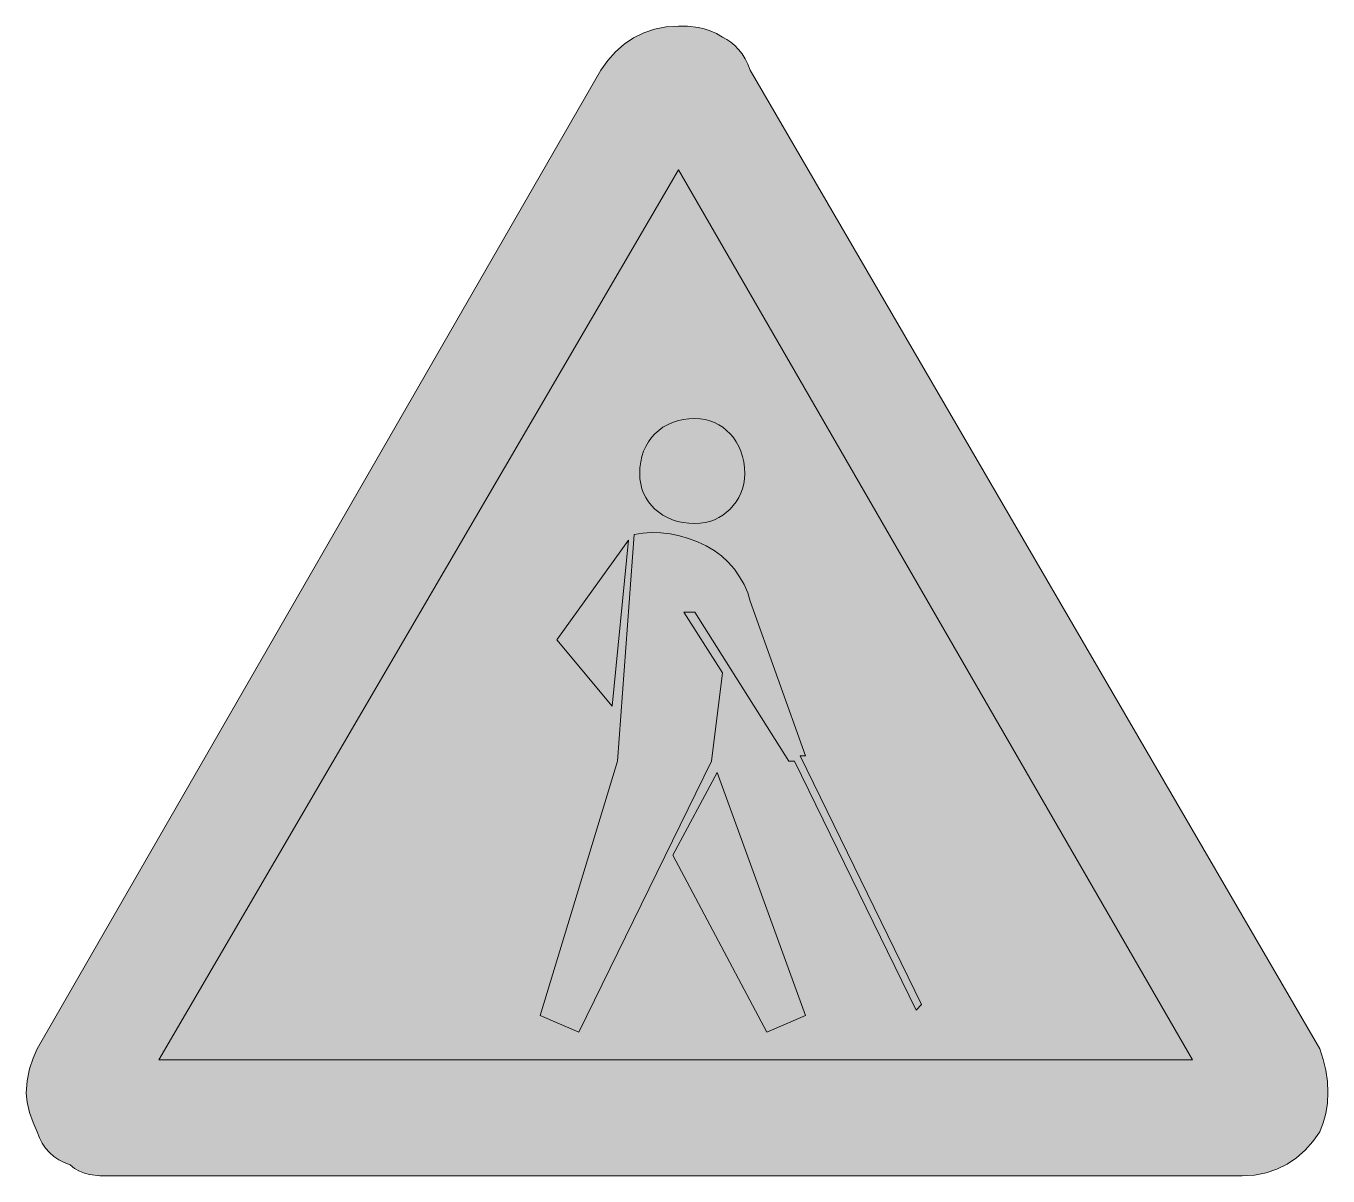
# Model space of a CAD drawing. Header units: metres. Extents: x 142 to 424, y 10 to 260.
import ezdxf

# ---------------------------------------------------------------- set-up
doc = ezdxf.new("R2010")
doc.units = ezdxf.units.M
for name, color, linetype, true_color in [('FILL_BLACK_000000', 7, 'Continuous', 0x000000), ('FILL_RED_FF0000', 7, 'Continuous', 0xff0000), ('FILL_WHITE_FFFFFF', 7, 'Continuous', 0xffffff)]:
    doc.layers.add(name, color=color, linetype=linetype, true_color=true_color)

msp = doc.modelspace()

# ---------------------------------------------------------------- hatches: boundary and pattern name
at = {"layer": 'FILL_BLACK_000000', "true_color": 0x000000}
h = msp.add_hatch(color=7, dxfattribs=at)
h.dxf.hatch_style = 1
h.paths.add_polyline_path([(297.81, 161.37), (297.65, 160.29), (297.39, 159.26), (297.03, 158.26), (296.57, 157.32), (296.03, 156.43), (294.72, 154.83), (293.12, 153.52), (292.23, 152.98), (291.29, 152.52), (290.29, 152.16), (289.26, 151.9), (288.18, 151.74), (287.07, 151.68), (285.75, 151.74), (284.49, 151.9), (283.29, 152.16), (282.16, 152.52), (281.1, 152.98), (280.11, 153.52), (279.2, 154.13), (278.37, 154.83), (277.63, 155.6), (276.97, 156.43), (276.4, 157.32), (275.93, 158.26), (275.56, 159.26), (275.29, 160.29), (275.13, 161.37), (275.07, 162.48), (275.13, 163.8), (275.29, 165.06), (275.56, 166.26), (275.93, 167.39), (276.4, 168.45), (276.97, 169.44), (277.63, 170.35), (278.37, 171.18), (279.2, 171.92), (280.11, 172.58), (281.1, 173.15), (282.16, 173.62), (283.29, 173.99), (284.49, 174.26), (285.75, 174.42), (287.07, 174.48), (288.18, 174.42), (289.26, 174.26), (290.29, 173.99), (291.29, 173.62), (292.23, 173.15), (293.12, 172.58), (293.95, 171.92), (294.72, 171.18), (295.42, 170.35), (296.03, 169.44), (296.57, 168.45), (297.03, 167.39), (297.39, 166.26), (297.65, 165.06), (297.81, 163.8), (297.87, 162.48), (297.81, 161.37)])
h = msp.add_hatch(color=7, dxfattribs=at)
h.dxf.hatch_style = 1
h.paths.add_polyline_path([(335.07, 46.08), (308.67, 100.08), (307.47, 100.08), (287.07, 132.48), (284.67, 132.48), (293.07, 119.28), (290.67, 100.08), (261.87, 41.28), (253.47, 44.88), (270.27, 100.08), (273.87, 149.28), (275.72, 149.62), (277.66, 149.75), (279.65, 149.68), (281.67, 149.43), (283.69, 149.01), (285.68, 148.44), (287.62, 147.72), (289.47, 146.88), (291.21, 145.87), (292.83, 144.67), (294.3, 143.29), (295.62, 141.78), (296.77, 140.15), (297.74, 138.44), (298.51, 136.68), (299.07, 134.88), (311.07, 101.28), (309.87, 101.28), (336.27, 47.28), (335.07, 46.08)])
h = msp.add_hatch(color=7, dxfattribs=at)
h.dxf.hatch_style = 1
h.paths.add_polyline_path([(272.67, 148.08), (269.07, 112.08), (257.07, 126.48), (272.67, 148.08)])
h = msp.add_hatch(color=7, dxfattribs=at)
h.dxf.hatch_style = 1
h.paths.add_polyline_path([(302.67, 41.28), (282.27, 79.68), (291.87, 97.68), (311.07, 44.88), (302.67, 41.28)])
at = {"layer": 'FILL_RED_FF0000', "true_color": 0xff0000}
h = msp.add_hatch(color=7, dxfattribs=at)
h.dxf.hatch_style = 1
h.paths.add_polyline_path([(159.87, 10.08), (157.88, 10.12), (155.67, 10.38), (154.55, 10.67), (153.46, 11.09), (152.42, 11.69), (151.47, 12.48), (150.18, 12.99), (149, 13.6), (147.93, 14.34), (146.97, 15.18), (146.13, 16.14), (145.4, 17.2), (144.78, 18.39), (144.27, 19.68), (143.39, 21.67), (142.62, 23.88), (142.08, 26.09), (141.87, 28.08), (142.08, 30.76), (142.62, 33.33), (143.39, 35.67), (144.27, 37.68), (266.67, 250.08), (268.13, 252.22), (269.8, 254.11), (271.67, 255.75), (273.72, 257.13), (275.94, 258.22), (278.31, 259.02), (280.83, 259.51), (283.47, 259.68), (285.48, 259.64), (287.82, 259.38), (289.08, 259.09), (290.39, 258.67), (291.72, 258.07), (293.07, 257.28), (293.97, 256.77), (294.85, 256.15), (295.71, 255.42), (296.52, 254.58), (297.28, 253.62), (297.96, 252.55), (298.57, 251.37), (299.07, 250.08), (422.67, 37.68), (423.46, 35.38), (424.02, 33.01), (424.36, 30.61), (424.47, 28.23), (424.36, 25.9), (424.02, 23.67), (423.46, 21.59), (422.67, 19.68), (421.21, 17.54), (419.54, 15.65), (417.67, 14.01), (415.62, 12.63), (413.4, 11.54), (411.03, 10.74), (408.51, 10.25), (405.87, 10.08), (159.87, 10.08)])
at = {"layer": 'FILL_WHITE_FFFFFF', "true_color": 0xffffff}
h = msp.add_hatch(color=7, dxfattribs=at)
h.dxf.hatch_style = 1
h.paths.add_polyline_path([(170.67, 35.28), (283.47, 228.48), (395.07, 35.28), (170.67, 35.28)])

# ---------------------------------------------------------------- linework, layer by layer
at = {"layer": 'FILL_BLACK_000000', "lineweight": 0, "true_color": 0x000000}
for points in [[(297.81, 161.37), (297.65, 160.29), (297.39, 159.26), (297.03, 158.26), (296.57, 157.32), (296.03, 156.43), (294.72, 154.83), (293.12, 153.52), (292.23, 152.98), (291.29, 152.52), (290.29, 152.16), (289.26, 151.9), (288.18, 151.74), (287.07, 151.68), (285.75, 151.74), (284.49, 151.9), (283.29, 152.16), (282.16, 152.52), (281.1, 152.98), (280.11, 153.52), (279.2, 154.13), (278.37, 154.83), (277.63, 155.6), (276.97, 156.43), (276.4, 157.32), (275.93, 158.26), (275.56, 159.26), (275.29, 160.29), (275.13, 161.37), (275.07, 162.48), (275.13, 163.8), (275.29, 165.06), (275.56, 166.26), (275.93, 167.39), (276.4, 168.45), (276.97, 169.44), (277.63, 170.35), (278.37, 171.18), (279.2, 171.92), (280.11, 172.58), (281.1, 173.15), (282.16, 173.62), (283.29, 173.99), (284.49, 174.26), (285.75, 174.42), (287.07, 174.48), (288.18, 174.42), (289.26, 174.26), (290.29, 173.99), (291.29, 173.62), (292.23, 173.15), (293.12, 172.58), (293.95, 171.92), (294.72, 171.18), (295.42, 170.35), (296.03, 169.44), (296.57, 168.45), (297.03, 167.39), (297.39, 166.26), (297.65, 165.06), (297.81, 163.8), (297.87, 162.48)], [(335.07, 46.08), (308.67, 100.08), (307.47, 100.08), (287.07, 132.48), (284.67, 132.48), (293.07, 119.28), (290.67, 100.08), (261.87, 41.28), (253.47, 44.88), (270.27, 100.08), (273.87, 149.28), (275.72, 149.62), (277.66, 149.75), (279.65, 149.68), (281.67, 149.43), (283.69, 149.01), (285.68, 148.44), (287.62, 147.72), (289.47, 146.88), (291.21, 145.87), (292.83, 144.67), (294.3, 143.29), (295.62, 141.78), (296.77, 140.15), (297.74, 138.44), (298.51, 136.68), (299.07, 134.88), (311.07, 101.28), (309.87, 101.28), (336.27, 47.28)], [(272.67, 148.08), (269.07, 112.08), (257.07, 126.48)], [(302.67, 41.28), (282.27, 79.68), (291.87, 97.68), (311.07, 44.88)]]:
    msp.add_lwpolyline(points, close=True, dxfattribs=at)
at = {"layer": 'FILL_RED_FF0000', "lineweight": 0, "true_color": 0xff0000}
msp.add_lwpolyline([(159.87, 10.08), (157.88, 10.12), (155.67, 10.38), (154.55, 10.67), (153.46, 11.09), (152.42, 11.69), (151.47, 12.48), (150.18, 12.99), (149, 13.6), (147.93, 14.34), (146.97, 15.18), (146.13, 16.14), (145.4, 17.2), (144.78, 18.39), (144.27, 19.68), (143.39, 21.67), (142.62, 23.88), (142.08, 26.09), (141.87, 28.08), (142.08, 30.76), (142.62, 33.33), (143.39, 35.67), (144.27, 37.68), (266.67, 250.08), (268.13, 252.22), (269.8, 254.11), (271.67, 255.75), (273.72, 257.13), (275.94, 258.22), (278.31, 259.02), (280.83, 259.51), (283.47, 259.68), (285.48, 259.64), (287.82, 259.38), (289.08, 259.09), (290.39, 258.67), (291.72, 258.07), (293.07, 257.28), (293.97, 256.77), (294.85, 256.15), (295.71, 255.42), (296.52, 254.58), (297.28, 253.62), (297.96, 252.55), (298.57, 251.37), (299.07, 250.08), (422.67, 37.68), (423.46, 35.38), (424.02, 33.01), (424.36, 30.61), (424.47, 28.23), (424.36, 25.9), (424.02, 23.67), (423.46, 21.59), (422.67, 19.68), (421.21, 17.54), (419.54, 15.65), (417.67, 14.01), (415.62, 12.63), (413.4, 11.54), (411.03, 10.74), (408.51, 10.25), (405.87, 10.08)], close=True, dxfattribs=at)
at = {"layer": 'FILL_WHITE_FFFFFF', "lineweight": 0, "true_color": 0xff0000}
msp.add_lwpolyline([(170.67, 35.28), (283.47, 228.48), (395.07, 35.28)], close=True, dxfattribs=at)

doc.saveas('drawing.dxf')
